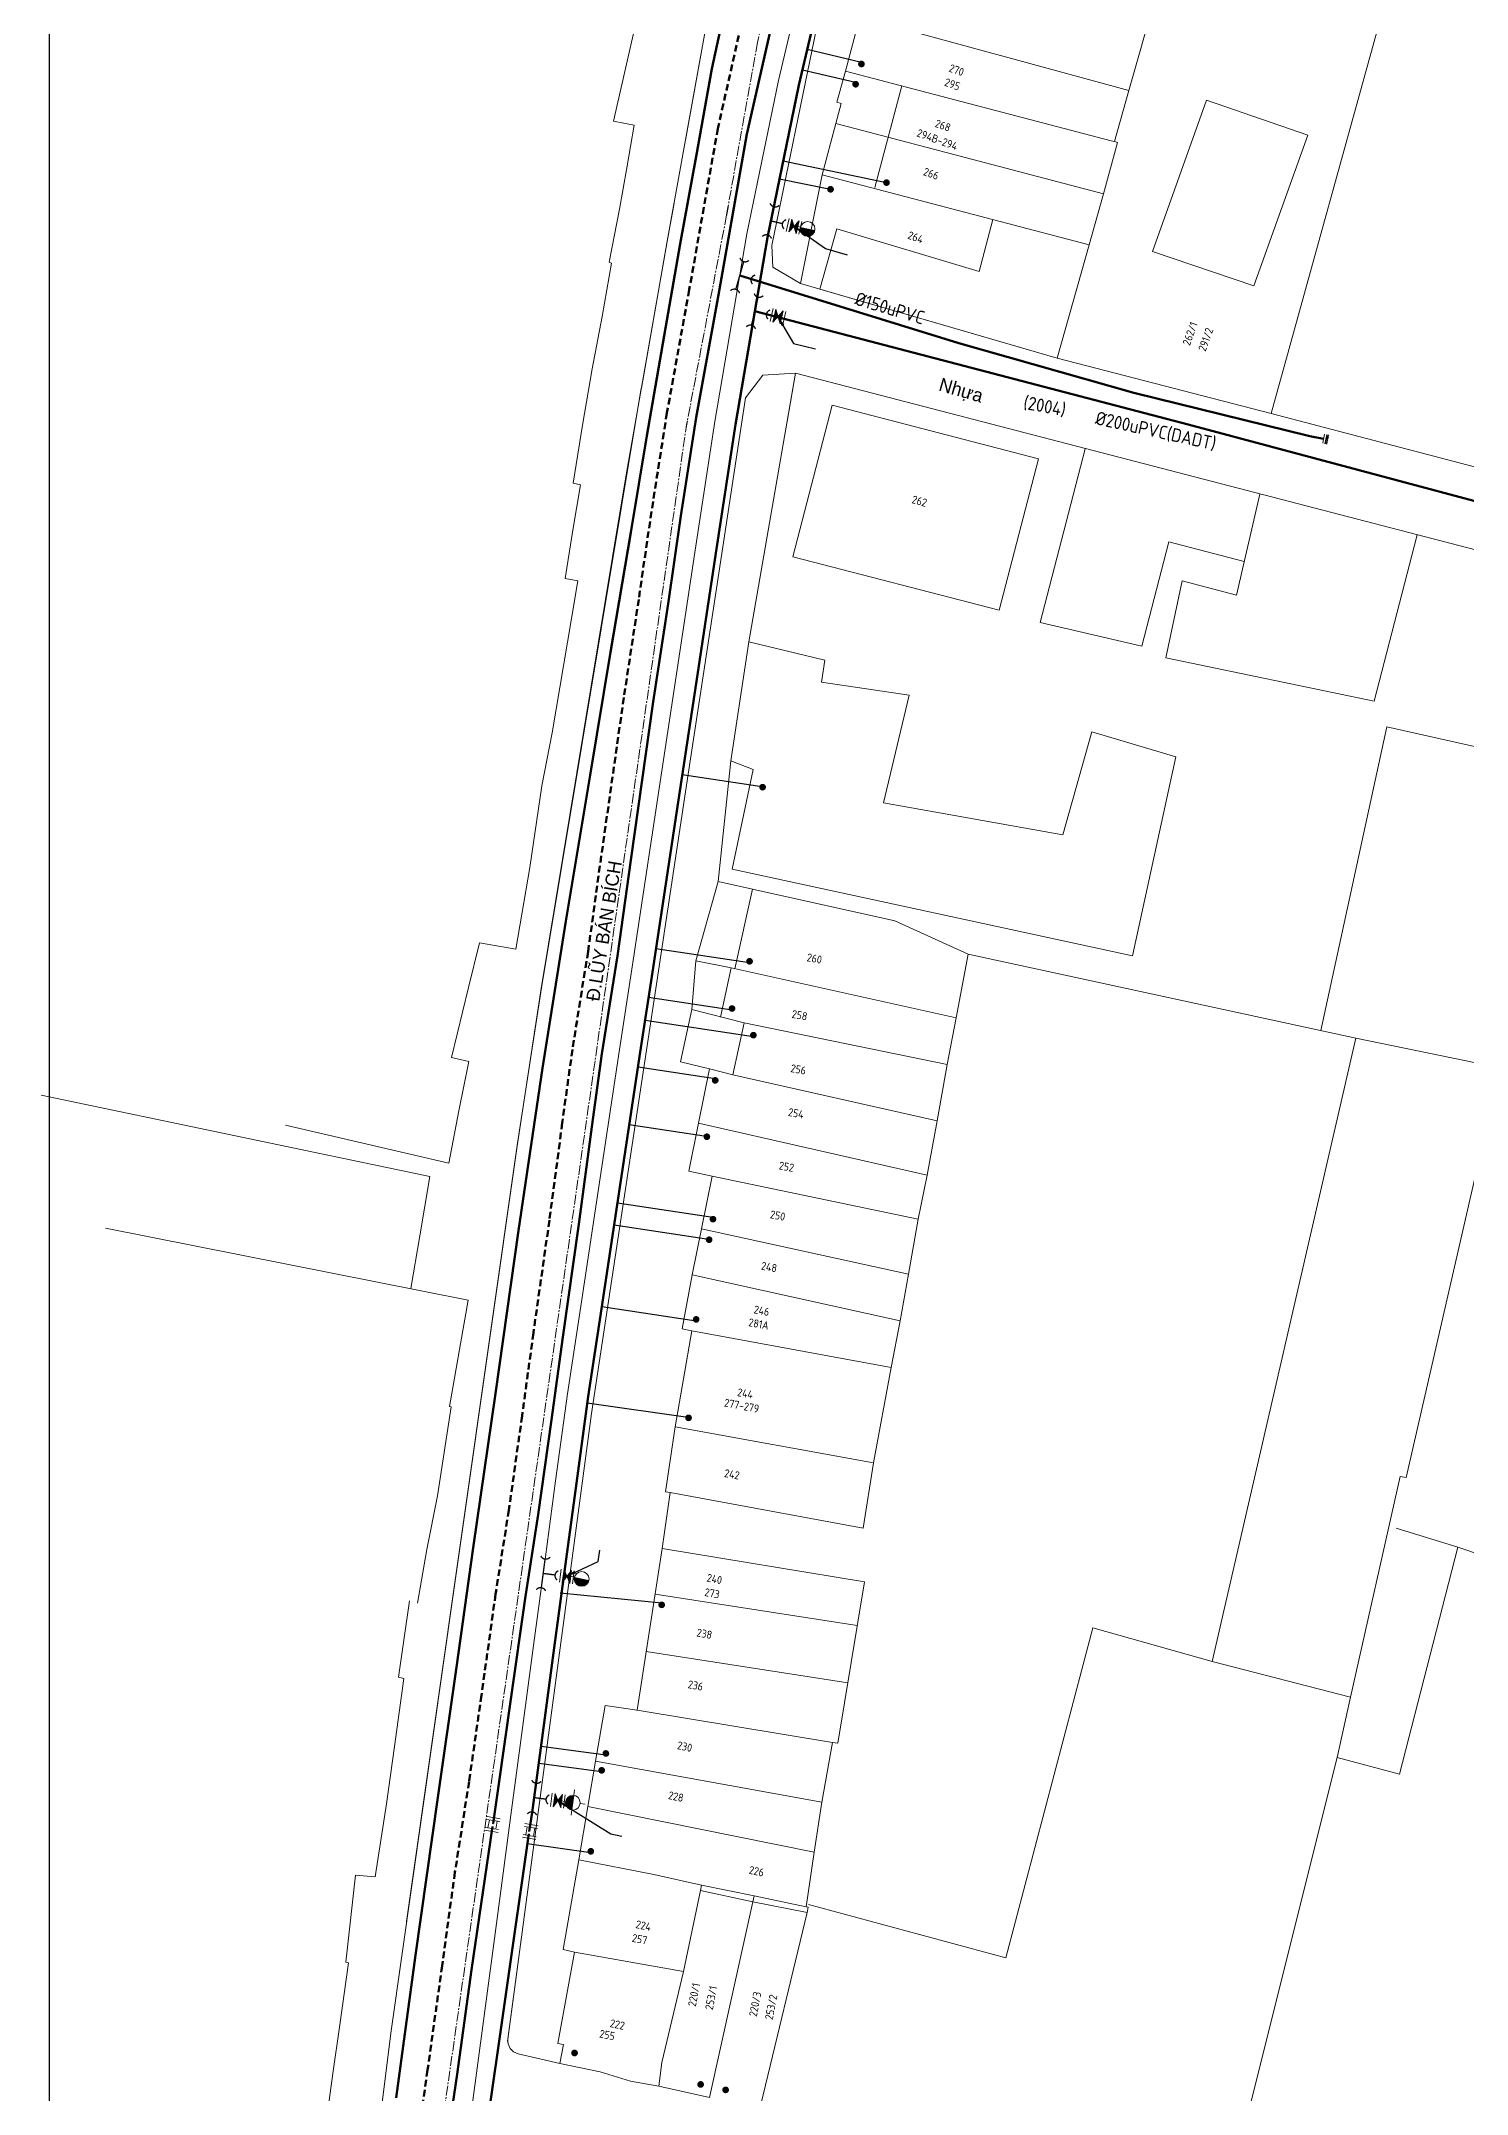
# Model space of a CAD drawing. Header units: inches. Extents: x 595615 to 1194060, y 1190840 to 2385448.
# Drawn here: x 596228.2 to 596335.1, y 1191314.1 to 1191468 of the extents above; entities that cross this region are included whole.
import ezdxf
from ezdxf.enums import TextEntityAlignment as Align

# ---------------------------------------------------------------- set-up
doc = ezdxf.new("R2010")
doc.units = ezdxf.units.IN
doc.header["$MEASUREMENT"] = 0
doc.linetypes.add('CENTER2', pattern=[1.125, 0.75, -0.125, 0.125, -0.125])
doc.linetypes.add('DASHED', pattern=[0.75, 0.5, -0.25])
doc.layers.get('Defpoints').update_dxf_attribs({"color": 1})
for name, color, linetype, lineweight in [('Chitiet', 4, 'Continuous', 9), ('DN 150 uPVC', 4, 'Continuous', 50), ('DN 25 PE', 40, 'Continuous', 30), ('NAM-CDAI', 220, 'Continuous', 25), ('Nen tim duong', 9, 'CENTER2', 0), ('Nen_HIEP TAN_TP', 9, 'Continuous', 0), ('Nen_HTHANH-TP', 9, 'Continuous', 0), ('Nen_SN-HTHANH-TP_new', 7, 'Continuous', 0), ('Nen_SN_HTHANH_old', 9, 'Continuous', 0), ('ONG BTCT', 61, 'DASHED', 100), ('ONG CAP 2 (DADT)', 140, 'Continuous', 70), ('ONG CAP 3 (DADT)', 221, 'Continuous', 50), ('ONGCAP2', 5, 'Continuous', 20), ('Te', 4, 'Continuous', 15), ('TEXT PIPE', 3, 'Continuous', 25), ('Text_GiaoThong', 142, 'Continuous', 0), ('TLK 15', 220, 'Continuous', 20), ('Trucuuhoa', 1, 'Continuous', 15), ('VAN', 7, 'Continuous', 20)]:
    doc.layers.add(name, color=color, linetype=linetype, lineweight=lineweight)
doc.layers.add('ki hieu van', color=170, linetype='Continuous')
doc.styles.add('Giao Thong', font='VAPTIMN_0.TTF', dxfattribs={"height": 1})
doc.styles.add('Sonha_QTB', font='isocp.shx', dxfattribs={"height": 0.6, "bigfont": 'bigfont.shx'})
doc.styles.add('text', font='isocp2.shx')
doc.styles.add('VNI-HC', font='VHELVCN_0.TTF')
doc.dimstyles.new('DUONG KICH THUOC', dxfattribs={"dimtxt": 1, "dimasz": 0.7, "dimexe": 0.5, "dimexo": 0.3, "dimgap": 0.2, "dimtad": 1, "dimzin": 0, "dimdsep": 46, "dimtxsty": 'VNI-HC', "dimblk": 'ARCHTICK', "dimcen": 0.09, "dimdle": 0.5, "dimclrd": 256, "dimclre": 256, "dimclrt": 256, "dimadec": 0, "dimazin": 0, "dimtfac": 1, "dimtofl": 0, "dimtmove": 0, "dimatfit": 3, "dimfxl": 1, "dimtolj": 1, "dimtzin": 0, "dimlwd": -1, "dimlwe": -1, "dimarcsym": 0})

# ---------------------------------------------------------------- blocks, each defined once
blk = doc.blocks.new('VAN')
at = {"layer": 'VAN'}
h = blk.add_hatch(color=256, dxfattribs=at)
h.paths.add_polyline_path([(0.21, -0.5), (0.49, 0), (0.21, 0.5)])
h.paths.add_polyline_path([(0.77, 0.5), (0.49, 0), (0.77, -0.5)])
at = {"layer": 'VAN', "ltscale": 100}
for p, q in [((0, 0.5), (0, -0.5)), ((0.77, -0.5), (0.21, 0.5)), ((0.21, -0.5), (0.77, 0.5)), ((0.21, 0.5), (0.21, -0.5)), ((0.77, 0.5), (0.77, -0.5)), ((0.98, 0.5), (0.98, -0.5))]:
    blk.add_line(p, q, dxfattribs=at)
blk = doc.blocks.new('TE+VAN')
at = {"layer": 'Chitiet', "ltscale": 100, "const_width": 0.1}
for points in [[(-0.35, 1.28, 0.571257), (0.35, 1.28)], [(1.1, 0.35, 0.571257), (1.1, -0.35)], [(0.35, -1.28, 0.571257), (-0.35, -1.28)]]:
    blk.add_lwpolyline(points, format="xyb", dxfattribs=at)
for points in [[(0, -1.08), (0, 1.08)], [(0.9, 0), (0, 0)]]:
    blk.add_lwpolyline(points, dxfattribs=at)
at = {"layer": 'VAN'}
blk.add_blockref('VAN', (1.3, 0), dxfattribs=at)
blk = doc.blocks.new('BIT')
at = {"layer": 'Chitiet', "ltscale": 100}
for p, q in [((0.35, 0), (-0.35, 0)), ((-0.3, -0.16), (-0.35, -0.21)), ((0.35, -0.16), (-0.35, -0.16)), ((-0.18, -0.16), (-0.34, -0.33)), ((-0.06, -0.16), (-0.22, -0.33)), ((0.07, -0.16), (-0.09, -0.33)), ((0.19, -0.16), (0.03, -0.33)), ((0.32, -0.16), (0.15, -0.33)), ((0.35, -0.25), (0.28, -0.33))]:
    blk.add_line(p, q, dxfattribs=at)
blk = doc.blocks.new('TE1')
at = {"layer": 'Chitiet', "ltscale": 100, "const_width": 0.1}
for points in [[(-0.35, 1.28, 0.571257), (0.35, 1.28)], [(1.1, 0.35, 0.571257), (1.1, -0.35)], [(0.35, -1.28, 0.571257), (-0.35, -1.28)]]:
    blk.add_lwpolyline(points, format="xyb", dxfattribs=at)
for points in [[(0, -1.08), (0, 1.08)], [(0.9, 0), (0, 0)]]:
    blk.add_lwpolyline(points, dxfattribs=at)
blk = doc.blocks.new('TLK 15')
at = {"layer": 'TLK 15', "linetype": 'Continuous', "const_width": 0.25}
blk.add_lwpolyline([(-0.125, 0, 1), (0.125, 0, 1)], format="xyb", close=True, dxfattribs=at)
blk = doc.blocks.new('MANCHON')
at = {"layer": 'Chitiet', "ltscale": 100}
for p, q in [((0, 0.5), (0, -0.5)), ((0.21, 0.5), (0.21, -0.5)), ((0.21, 0.3), (0.82, 0.3)), ((0.82, 0.5), (0.82, -0.5)), ((1.03, 0.5), (1.03, -0.5)), ((0.21, -0.3), (0.82, -0.3))]:
    blk.add_line(p, q, dxfattribs=at)
blk = doc.blocks.new('Trucuuhoa150')
at = {"layer": 'Trucuuhoa', "linetype": 'Continuous'}
blk.add_hatch(color=256, dxfattribs=at).paths.add_polyline_path([(0, -0.55, 0.414373), (0.55, 0, 0.414055), (0, 0.55)])
for p, q in [((0, 0.55), (0, -0.55)), ((-0.55, -0.01), (-0.94, -0.01))]:
    blk.add_line(p, q, dxfattribs=at)
at = {"layer": 'Trucuuhoa', "linetype": 'Continuous', "flags": 128}
for points in [[(0, 0.55), (0, 0.94)], [(0, -0.58), (0, -0.97)], [(0.55, -0.02), (0.94, -0.02)]]:
    blk.add_lwpolyline(points, dxfattribs=at)
at = {"layer": 'Trucuuhoa', "linetype": 'Continuous'}
blk.add_circle((0, 0), 0.551, dxfattribs=at)
blk = doc.blocks.new('Trucuuhoa100')
at = {"layer": 'Trucuuhoa', "linetype": 'Continuous'}
blk.add_hatch(color=256, dxfattribs=at).paths.add_polyline_path([(0.55, 0, 0.414373), (0, 0.55, 0.414055), (-0.55, 0)])
blk.add_line((-0.55, 0), (0.55, 0), dxfattribs=at)
at = {"layer": 'Trucuuhoa', "linetype": 'Continuous', "flags": 128}
blk.add_lwpolyline([(0.55, -0.02), (0.89, -0.02)], dxfattribs=at)
at = {"layer": 'Trucuuhoa', "linetype": 'Continuous'}
blk.add_circle((0, 0), 0.551, dxfattribs=at)
blk = doc.blocks.new('_ArchTick')
at = {"color": 0, "linetype": 'ByBlock', "const_width": 0.15}
blk.add_lwpolyline([(-0.5, -0.5), (0.5, 0.5)], dxfattribs=at)

msp = doc.modelspace()

# ---------------------------------------------------------------- linework, layer by layer
at = {"layer": 'Defpoints'}
msp.add_lwpolyline([(597361.233, 1190839.699), (597361.233, 1191640.651), (596228.852, 1191640.651), (596228.852, 1190839.699)], close=True, dxfattribs=at)
at = {"layer": 'DN 150 uPVC'}
msp.add_lwpolyline([(596280.601, 1191450.437), (596297.022, 1191445.359), (596310.132, 1191441.651), (596323.333, 1191438.387), (596324.363, 1191438.198)], dxfattribs=at)
at = {"layer": 'DN 25 PE'}
for p, q in [((596289.719, 1191466.42), (596285.652, 1191467.371)), ((596289.285, 1191464.904), (596285.293, 1191465.837)), ((596287.281, 1191456.899), (596283.573, 1191457.666)), ((596291.473, 1191457.405), (596283.85, 1191459.001)), ((596282.437, 1191412.071), (596276.293, 1191413.003)), ((596281.336, 1191398.891), (596274.315, 1191399.955)), ((596280.021, 1191395.35), (596273.762, 1191396.296)), ((596281.622, 1191393.351), (596273.502, 1191394.578)), ((596278.763, 1191390.211), (596272.974, 1191391.086)), ((596278.259, 1191385.86), (596272.32, 1191386.757)), ((596278.592, 1191379.804), (596271.433, 1191380.885)), ((596278.431, 1191378.136), (596271.184, 1191379.231)), ((596277.332, 1191372.038), (596270.259, 1191373.107)), ((596276.885, 1191364.783), (596269.174, 1191365.881)), ((596274.751, 1191350.886), (596267.147, 1191351.648)), ((596270.567, 1191339.493), (596265.714, 1191340.142)), ((596270.25, 1191338.228), (596265.542, 1191338.857)), ((596269.437, 1191332.155), (596264.672, 1191332.832))]:
    msp.add_line(p, q, dxfattribs=at)
at = {"layer": 'Nen tim duong'}
for p, q in [((596283.087, 1191472.732), (596281.931, 1191467.911)), ((596281.931, 1191467.911), (596279.611, 1191454.969)), ((596279.611, 1191454.969), (596276.674, 1191439.547)), ((596276.638, 1191439.423), (596257.113, 1191303.591))]:
    msp.add_line(p, q, dxfattribs=at)
msp.add_solid([(596279.781, 1191455.609), (596279.661, 1191454.959), (596279.681, 1191455.629), (596279.571, 1191454.979)], dxfattribs=at)
at = {"layer": 'Nen_HIEP TAN_TP'}
for p, q in [((596272.895, 1191469.69), (596271.145, 1191462.02)), ((596275.16, 1191453.017), (596278.139, 1191469.458)), ((596271.145, 1191462.02), (596272.695, 1191461.7)), ((596271.145, 1191462.02), (596272.695, 1191461.7)), ((596272.695, 1191461.7), (596272.125, 1191458.52)), ((596272.695, 1191461.7), (596272.125, 1191458.52)), ((596272.125, 1191458.52), (596271.595, 1191455.42)), ((596272.125, 1191458.52), (596271.595, 1191455.42)), ((596271.595, 1191455.42), (596270.825, 1191451.43)), ((596271.595, 1191455.42), (596270.825, 1191451.43)), ((596273.229, 1191441.998), (596275.16, 1191453.017)), ((596273.229, 1191441.998), (596275.16, 1191453.017)), ((596270.985, 1191451.35), (596270.285, 1191447.37)), ((596270.985, 1191451.35), (596270.285, 1191447.37)), ((596270.825, 1191451.43), (596270.985, 1191451.35)), ((596270.825, 1191451.43), (596270.985, 1191451.35)), ((596269.535, 1191443.43), (596270.285, 1191447.37)), ((596270.285, 1191447.37), (596269.535, 1191443.43)), ((596269.535, 1191443.43), (596270.285, 1191447.37)), ((596270.285, 1191447.37), (596269.535, 1191443.43)), ((596269.535, 1191443.43), (596270.285, 1191447.37)), ((596270.285, 1191447.37), (596269.535, 1191443.43)), ((596270.285, 1191447.37), (596269.535, 1191443.43)), ((596269.535, 1191443.43), (596270.285, 1191447.37)), ((596270.285, 1191447.37), (596269.535, 1191443.43)), ((596269.535, 1191443.43), (596270.285, 1191447.37)), ((596268.805, 1191439.22), (596269.535, 1191443.43)), ((596268.805, 1191439.22), (596269.535, 1191443.43)), ((596273.213, 1191442), (596265.736, 1191397.014)), ((596268.805, 1191439.22), (596268.115, 1191434.87)), ((596268.655, 1191434.75), (596268.075, 1191431.18)), ((596268.655, 1191434.75), (596268.075, 1191431.18)), ((596268.115, 1191434.87), (596268.655, 1191434.75)), ((596268.075, 1191431.18), (596267.505, 1191427.71)), ((596268.075, 1191431.18), (596267.505, 1191427.71)), ((596267.505, 1191427.71), (596268.455, 1191427.55)), ((596267.505, 1191427.71), (596268.455, 1191427.55)), ((596268.455, 1191427.55), (596267.985, 1191424.73)), ((596268.455, 1191427.55), (596267.985, 1191424.73)), ((596267.985, 1191424.73), (596266.545, 1191416.15)), ((596267.985, 1191424.73), (596266.545, 1191416.15)), ((596266.545, 1191416.15), (596265.765, 1191412.18)), ((596266.545, 1191416.15), (596265.765, 1191412.18)), ((596265.765, 1191412.18), (596264.865, 1191406.06)), ((596265.765, 1191412.18), (596264.865, 1191406.06)), ((596264.865, 1191406.06), (596263.815, 1191399.92)), ((596264.865, 1191406.06), (596263.815, 1191399.92)), ((596261.085, 1191400.4), (596260.275, 1191397.06)), ((596263.815, 1191399.92), (596261.085, 1191400.4)), ((596260.275, 1191397.06), (596259.005, 1191391.8)), ((596265.736, 1191397.014), (596263.945, 1191385.389)), ((596265.736, 1191397.014), (596263.945, 1191385.389)), ((596259.005, 1191391.8), (596260.305, 1191391.51)), ((596260.305, 1191391.51), (596259.555, 1191387.8)), ((596260.305, 1191391.51), (596259.555, 1191387.8)), ((596228.235, 1191388.97), (596257.375, 1191382.88)), ((596259.555, 1191387.8), (596258.795, 1191383.89)), ((596259.555, 1191387.8), (596258.795, 1191383.89)), ((596246.545, 1191386.72), (596258.795, 1191383.89)), ((596246.545, 1191386.72), (596258.795, 1191383.89)), ((596263.945, 1191385.389), (596255.635, 1191327.012)), ((596257.375, 1191382.88), (596256.625, 1191378.43)), ((596257.375, 1191382.88), (596256.625, 1191378.43)), ((596233.075, 1191379), (596260.255, 1191373.61)), ((596256.625, 1191378.43), (596255.945, 1191374.47)), ((596256.625, 1191378.43), (596255.945, 1191374.47)), ((596260.255, 1191373.61), (596258.835, 1191365.64)), ((596260.255, 1191373.61), (596258.835, 1191365.64)), ((596257.955, 1191358.94), (596258.965, 1191365.61)), ((596258.835, 1191365.64), (596258.965, 1191365.61)), ((596257.955, 1191358.94), (596257.135, 1191354.9)), ((596257.135, 1191354.9), (596256.455, 1191350.89)), ((596255.845, 1191351.05), (596255.015, 1191345.35)), ((596255.845, 1191351.05), (596255.015, 1191345.35)), ((596255.845, 1191351.05), (596255.015, 1191345.35)), ((596255.845, 1191351.05), (596255.015, 1191345.35)), ((596255.015, 1191345.35), (596255.425, 1191345.24)), ((596255.425, 1191345.24), (596255.015, 1191345.35)), ((596255.015, 1191345.35), (596255.425, 1191345.24)), ((596255.425, 1191345.24), (596255.015, 1191345.35)), ((596255.015, 1191345.35), (596255.425, 1191345.24)), ((596255.425, 1191345.24), (596254.715, 1191340.13)), ((596254.715, 1191340.13), (596255.425, 1191345.24)), ((596255.425, 1191345.24), (596254.715, 1191340.13)), ((596254.715, 1191340.13), (596255.425, 1191345.24)), ((596255.425, 1191345.24), (596254.715, 1191340.13)), ((596254.715, 1191340.13), (596255.425, 1191345.24)), ((596254.715, 1191340.13), (596254.115, 1191335.84)), ((596254.715, 1191340.13), (596254.115, 1191335.84)), ((596254.715, 1191340.13), (596254.115, 1191335.84)), ((596254.715, 1191340.13), (596254.115, 1191335.84)), ((596254.715, 1191340.13), (596254.115, 1191335.84)), ((596254.715, 1191340.13), (596254.115, 1191335.84)), ((596254.115, 1191335.84), (596253.275, 1191330.37)), ((596254.115, 1191335.84), (596253.275, 1191330.37)), ((596251.065, 1191323.96), (596251.795, 1191330.48)), ((596253.275, 1191330.37), (596251.795, 1191330.48)), ((596253.275, 1191330.37), (596251.795, 1191330.48)), ((596250.625, 1191319.28), (596251.265, 1191323.91)), ((596251.065, 1191323.96), (596251.265, 1191323.91)), ((596251.265, 1191323.91), (596251.065, 1191323.96)), ((596250.625, 1191319.28), (596250.095, 1191315.62)), ((596250.625, 1191319.28), (596250.095, 1191315.62)), ((596250.095, 1191315.62), (596249.515, 1191311.4)), ((596250.095, 1191315.62), (596249.515, 1191311.4))]:
    msp.add_line(p, q, dxfattribs=at)
at = {"layer": 'Nen_HTHANH-TP', "linetype": 'Continuous'}
for p, q in [((596320.423, 1191440.082), (596331.92, 1191481.601)), ((596313.194, 1191476.296), (596309.754, 1191464.313)), ((596276.537, 1191460.596), (596278.139, 1191469.458)), ((596286.38, 1191469.074), (596282.993, 1191452.692)), ((596288.532, 1191465.766), (596289.609, 1191469.817)), ((596309.754, 1191464.313), (596289.609, 1191469.817)), ((596287.864, 1191463.436), (596288.532, 1191465.766)), ((596308.447, 1191460.532), (596288.532, 1191465.766)), ((596290.73, 1191457.028), (596292.743, 1191464.66)), ((596309.754, 1191464.313), (596308.687, 1191460.472)), ((596287.796, 1191461.846), (596288.194, 1191463.326)), ((596288.194, 1191463.326), (596287.864, 1191463.436)), ((596315.574, 1191463.588), (596311.533, 1191452.225)), ((596323.166, 1191460.954), (596315.574, 1191463.588)), ((596286.779, 1191457.975), (596287.796, 1191461.846)), ((596287.796, 1191461.846), (596307.85, 1191456.572)), ((596323.166, 1191460.954), (596319.125, 1191449.671)), ((596307.85, 1191456.572), (596308.907, 1191460.413)), ((596308.447, 1191460.532), (596308.687, 1191460.472)), ((596308.687, 1191460.472), (596308.907, 1191460.413)), ((596285.145, 1191449.843), (596286.779, 1191457.975)), ((596306.783, 1191452.731), (596286.779, 1191457.975)), ((596307.85, 1191456.572), (596306.783, 1191452.731)), ((596275.153, 1191452.975), (596275.68, 1191455.866)), ((596298.555, 1191450.744), (596299.571, 1191454.625)), ((596286.606, 1191449.415), (596287.882, 1191453.936)), ((596287.882, 1191453.936), (596298.555, 1191450.744)), ((596272.117, 1191435.653), (596275.153, 1191452.975)), ((596272.117, 1191435.653), (596275.153, 1191452.975)), ((596282.993, 1191452.692), (596283.074, 1191451.072)), ((596282.993, 1191452.692), (596283.074, 1191451.072)), ((596304.39, 1191444.249), (596306.783, 1191452.731)), ((596319.125, 1191449.671), (596311.533, 1191452.225)), ((596283.074, 1191451.072), (596285.145, 1191449.843)), ((596283.074, 1191451.072), (596285.145, 1191449.843)), ((596285.145, 1191449.843), (596304.39, 1191444.249)), ((596286.606, 1191449.415), (596304.39, 1191444.249)), ((596304.39, 1191444.249), (596320.423, 1191440.082)), ((596304.39, 1191444.249), (596320.423, 1191440.082)), ((596282.331, 1191442.971), (596281.032, 1191441.26)), ((596284.771, 1191443.103), (596281.277, 1191422.97)), ((596284.771, 1191443.103), (596282.331, 1191442.971)), ((596284.771, 1191443.103), (596284.144, 1191439.483)), ((596345.914, 1191427.212), (596284.771, 1191443.103)), ((596284.771, 1191443.103), (596284.771, 1191443.103)), ((596345.914, 1191427.212), (596284.771, 1191443.103)), ((596281.032, 1191441.26), (596279.033, 1191428.118)), ((596276.674, 1191439.547), (596276.554, 1191438.886)), ((596284.582, 1191429.343), (596287.523, 1191440.705)), ((596287.523, 1191440.705), (596302.986, 1191436.688)), ((596320.423, 1191440.082), (596336.137, 1191435.975)), ((596320.423, 1191440.082), (596336.137, 1191435.975)), ((596300.035, 1191425.355), (596302.986, 1191436.688)), ((596303.106, 1191424.428), (596306.495, 1191437.451)), ((596271.072, 1191429.322), (596272.117, 1191435.653)), ((596271.072, 1191429.322), (596272.117, 1191435.653)), ((596317.834, 1191426.48), (596319.578, 1191434.051)), ((596310.737, 1191422.634), (596312.771, 1191430.476)), ((596312.771, 1191430.476), (596318.412, 1191428.99)), ((596328.141, 1191418.518), (596331.381, 1191430.991)), ((596271.072, 1191429.322), (596265.728, 1191396.968)), ((596271.072, 1191429.322), (596265.728, 1191396.968)), ((596284.582, 1191429.343), (596300.035, 1191425.355)), ((596276.745, 1191413.057), (596279.033, 1191428.118)), ((596312.528, 1191421.765), (596313.763, 1191427.536)), ((596313.763, 1191427.536), (596317.834, 1191426.48)), ((596303.106, 1191424.428), (596310.737, 1191422.634)), ((596279.934, 1191414.039), (596281.277, 1191422.97)), ((596281.277, 1191422.97), (596286.978, 1191421.605)), ((596286.978, 1191421.605), (596286.719, 1191419.945)), ((596312.528, 1191421.765), (596328.141, 1191418.518)), ((596293.3, 1191418.96), (596286.719, 1191419.945)), ((596291.367, 1191410.888), (596293.3, 1191418.96)), ((596306.982, 1191416.211), (596304.809, 1191408.499)), ((596313.274, 1191414.336), (596306.982, 1191416.211)), ((596329.092, 1191416.589), (596324.161, 1191393.825)), ((596329.092, 1191416.589), (596342.445, 1191413.6)), ((596274.308, 1191396.975), (596276.745, 1191413.057)), ((596278.991, 1191404.988), (596279.934, 1191414.039)), ((596281.595, 1191413.401), (596279.934, 1191414.039)), ((596280.041, 1191405.919), (596281.595, 1191413.401)), ((596313.274, 1191414.336), (596310.046, 1191399.413)), ((596304.809, 1191408.499), (596291.367, 1191410.888)), ((596280.041, 1191405.919), (596310.046, 1191399.413)), ((596278.991, 1191404.988), (596277.316, 1191399.047)), ((596281.562, 1191404.411), (596278.991, 1191404.988)), ((596281.562, 1191404.411), (596280.237, 1191398.449)), ((596292.214, 1191402.049), (596281.562, 1191404.411)), ((596297.726, 1191399.554), (596292.214, 1191402.049)), ((596297.726, 1191399.554), (596296.82, 1191394.773)), ((596297.726, 1191399.554), (596326.781, 1191393.257)), ((596277.316, 1191399.047), (596277.019, 1191395.397)), ((596277.316, 1191399.047), (596279.947, 1191398.519)), ((596279.947, 1191398.519), (596279.15, 1191394.829)), ((596279.947, 1191398.519), (596296.82, 1191394.773)), ((596265.728, 1191396.968), (596263.937, 1191385.336)), ((596265.728, 1191396.968), (596263.937, 1191385.336)), ((596269.494, 1191365.101), (596274.308, 1191396.975)), ((596277.019, 1191395.397), (596276.162, 1191391.466)), ((596280.92, 1191394.4), (596277.019, 1191395.397)), ((596296.82, 1191394.773), (596296.153, 1191391.272)), ((596280.92, 1191394.4), (596280.093, 1191390.499)), ((596296.153, 1191391.272), (596280.92, 1191394.4)), ((596315.999, 1191346.518), (596326.781, 1191393.257)), ((596326.781, 1191393.257), (596336.733, 1191391.195)), ((596276.162, 1191391.466), (596278.343, 1191390.958)), ((596277.496, 1191386.877), (596278.343, 1191390.958)), ((596278.343, 1191390.958), (596280.093, 1191390.499)), ((596280.093, 1191390.499), (596295.406, 1191387.042)), ((596295.406, 1191387.042), (596296.153, 1191391.272)), ((596277.496, 1191386.877), (596276.779, 1191383.287)), ((596294.639, 1191382.991), (596277.496, 1191386.877)), ((596295.406, 1191387.042), (596294.639, 1191382.991)), ((596263.937, 1191385.336), (596255.624, 1191326.96)), ((596263.937, 1191385.336), (596255.624, 1191326.96)), ((596263.937, 1191385.336), (596263.937, 1191385.336)), ((596276.779, 1191383.287), (596278.539, 1191382.908)), ((596277.743, 1191378.947), (596278.539, 1191382.908)), ((596278.539, 1191382.908), (596293.972, 1191379.691)), ((596293.972, 1191379.691), (596294.639, 1191382.991)), ((596330.548, 1191360.3), (596335.779, 1191383.084)), ((596293.972, 1191379.691), (596293.235, 1191375.55)), ((596277.743, 1191378.947), (596277.045, 1191375.497)), ((596293.235, 1191375.55), (596277.743, 1191378.947)), ((596276.279, 1191371.456), (596277.045, 1191375.497)), ((596277.045, 1191375.497), (596292.628, 1191372.059)), ((596292.628, 1191372.059), (596293.235, 1191375.55)), ((596277.019, 1191371.317), (596276.279, 1191371.456)), ((596292.628, 1191372.059), (596291.941, 1191368.559)), ((596277.019, 1191371.317), (596275.764, 1191364.096)), ((596291.941, 1191368.559), (596277.019, 1191371.317)), ((596290.617, 1191361.418), (596291.941, 1191368.559)), ((596264.394, 1191326.967), (596269.494, 1191365.101)), ((596275.028, 1191359.245), (596275.764, 1191364.096)), ((596275.764, 1191364.096), (596290.617, 1191361.418)), ((596290.617, 1191361.418), (596289.861, 1191356.517)), ((596274.782, 1191354.985), (596275.378, 1191359.195)), ((596275.378, 1191359.195), (596275.028, 1191359.245)), ((596289.861, 1191356.517), (596275.378, 1191359.195)), ((596326.371, 1191343.837), (596330.097, 1191360.38)), ((596330.097, 1191360.38), (596330.548, 1191360.3)), ((596334.422, 1191355.073), (596329.801, 1191356.499)), ((596272.902, 1191342.873), (596274.782, 1191354.985)), ((596274.782, 1191354.985), (596289.944, 1191352.477)), ((596330.056, 1191338.06), (596334.422, 1191355.073)), ((596334.422, 1191355.073), (596366.65, 1191344.349)), ((596289.944, 1191352.477), (596287.944, 1191340.386)), ((596300.547, 1191324.286), (596307.067, 1191349.041)), ((596307.067, 1191349.041), (596315.999, 1191346.518)), ((596254.471, 1191318.829), (596258.369, 1191346.232)), ((596254.471, 1191318.829), (596258.369, 1191346.232)), ((596315.999, 1191346.518), (596326.371, 1191343.837)), ((596325.365, 1191339.306), (596326.371, 1191343.837)), ((596269.795, 1191339.041), (596270.501, 1191343.222)), ((596272.902, 1191342.873), (596270.501, 1191343.222)), ((596287.554, 1191340.445), (596272.902, 1191342.873)), ((596286.747, 1191335.965), (596287.554, 1191340.445)), ((596287.554, 1191340.445), (596287.944, 1191340.386)), ((596316.673, 1191304.499), (596325.365, 1191339.306)), ((596325.365, 1191339.306), (596330.056, 1191338.06)), ((596269.795, 1191339.041), (596269.217, 1191335.631)), ((596269.795, 1191339.041), (596286.747, 1191335.965)), ((596268.531, 1191331.63), (596269.217, 1191335.631)), ((596269.217, 1191335.631), (596286.18, 1191332.224)), ((596286.747, 1191335.965), (596286.18, 1191332.224)), ((596267.376, 1191324.919), (596268.531, 1191331.63)), ((596268.531, 1191331.63), (596274.152, 1191330.535)), ((596285.574, 1191328.124), (596286.18, 1191332.224)), ((596274.152, 1191330.535), (596277.742, 1191329.747)), ((596277.653, 1191329.337), (596276.387, 1191323.256)), ((596277.742, 1191329.747), (596277.653, 1191329.337)), ((596277.653, 1191329.337), (596281.583, 1191328.5)), ((596277.742, 1191329.747), (596281.683, 1191328.931)), ((596281.683, 1191328.931), (596278.345, 1191313.818)), ((596281.583, 1191328.5), (596285.664, 1191327.684)), ((596281.683, 1191328.931), (596285.574, 1191328.124)), ((596263.203, 1191318.03), (596264.394, 1191326.967)), ((596264.394, 1191326.967), (596264.394, 1191326.967)), ((596282.185, 1191313.301), (596285.664, 1191327.684)), ((596285.574, 1191328.124), (596285.734, 1191328.094)), ((596285.734, 1191328.094), (596285.664, 1191327.684)), ((596285.753, 1191328.294), (596300.547, 1191324.286)), ((596266.972, 1191317.879), (596268.206, 1191324.73)), ((596268.206, 1191324.73), (596267.376, 1191324.919)), ((596276.387, 1191323.256), (596268.206, 1191324.73)), ((596276.387, 1191323.256), (596274.763, 1191316.445)), ((596250.079, 1191283.945), (596254.471, 1191318.829)), ((596250.079, 1191283.945), (596254.471, 1191318.829)), ((596267.392, 1191317.789), (596266.972, 1191317.879)), ((596267.123, 1191316.369), (596267.392, 1191317.789)), ((596267.123, 1191316.369), (596270.133, 1191315.741)), ((596274.763, 1191316.445), (596274.524, 1191314.675)), ((596270.133, 1191315.741), (596272.414, 1191315.053)), ((596272.414, 1191315.053), (596274.524, 1191314.675)), ((596274.524, 1191314.675), (596278.345, 1191313.818))]:
    msp.add_line(p, q, dxfattribs=at)
for points in [[(596289.402, 1191349.2), (596274.249, 1191351.552)], [(596288.692, 1191344.909), (596273.582, 1191347.255)]]:
    msp.add_lwpolyline(points, dxfattribs=at)
at = {"layer": 'Nen_HTHANH-TP'}
msp.add_lwpolyline([(596267.123, 1191316.369), (596263.99, 1191317.101, -0.3860416), (596263.227, 1191318.207), (596264.394, 1191326.967)], format="xyb", dxfattribs=at)
at = {"layer": 'Nen_HTHANH-TP', "linetype": 'Continuous'}
msp.add_point((596272.902, 1191342.873), dxfattribs=at)
at = {"layer": 'ONG BTCT'}
msp.add_lwpolyline([(596281.682, 1191473.565), (596278.957, 1191461.466), (596276.819, 1191449.377), (596275.146, 1191440.149), (596273.985, 1191432.738), (596273.027, 1191426.154), (596271.911, 1191418.796), (596270.222, 1191406.909), (596269.231, 1191399.755), (596268.056, 1191392.405), (596267.299, 1191386.913), (596266.335, 1191379.599), (596265.132, 1191371.144), (596264.287, 1191364.927), (596263.294, 1191357.868), (596262.301, 1191351.568), (596261.244, 1191343.995), (596260.313, 1191337.505), (596259.257, 1191330.719), (596258.29, 1191323.703), (596257.207, 1191315.883), (596256.212, 1191309.106)], dxfattribs=at)
at = {"layer": 'ONG CAP 2 (DADT)'}
for points in [[(596283.845, 1191473.021), (596281.143, 1191461.027), (596279.013, 1191448.984), (596277.345, 1191439.778), (596276.19, 1191432.405), (596275.232, 1191425.826), (596274.117, 1191418.472), (596272.43, 1191406.599), (596271.436, 1191399.426), (596270.261, 1191392.077), (596269.508, 1191386.615), (596268.544, 1191379.297), (596267.34, 1191370.836), (596266.495, 1191364.621), (596265.499, 1191357.539), (596264.506, 1191351.24), (596263.451, 1191343.683), (596262.518, 1191337.175), (596262.114, 1191334.377), (596262.114, 1191334.377)], [(596262.081, 1191334.141), (596260.498, 1191323.398), (596259.414, 1191315.568), (596258.418, 1191308.785), (596257.304, 1191301.067), (596256.761, 1191293.383), (596255.707, 1191285.01), (596254.833, 1191277.117), (596253.778, 1191269.79), (596252.903, 1191261.841), (596251.938, 1191254.878), (596250.128, 1191236.015), (596247.399, 1191214.166), (596245.37, 1191192.986), (596244.853, 1191186.175)]]:
    msp.add_lwpolyline(points, dxfattribs=at)
at = {"layer": 'ONG CAP 3 (DADT)'}
msp.add_lwpolyline([(596279.998, 1191472.853), (596278.516, 1191465.929), (596277.328, 1191459.372), (596276.137, 1191452.8), (596274.93, 1191445.91), (596273.633, 1191438.423), (596272.425, 1191431.158), (596270.909, 1191422.201), (596269.387, 1191412.982), (596267.577, 1191402.025), (596265.821, 1191391), (596264.02, 1191378.82), (596262.283, 1191366.617), (596260.632, 1191355.023, -0.0000554), (596260.632, 1191355.023), (596259.359, 1191346.091), (596257.968, 1191336.307, -0.0000454), (596257.968, 1191336.307), (596256.286, 1191324.491), (596254.846, 1191313.799)], format="xyb", dxfattribs=at)
for points in [[(596264.808, 1191333.758), (596264.808, 1191333.758), (596265.053, 1191335.2), (596265.851, 1191341.17), (596266.703, 1191347.538), (596267.591, 1191354.181), (596268.352, 1191359.873), (596269.244, 1191366.388), (596270.234, 1191372.946), (596273.143, 1191392.203), (596274.05, 1191398.205), (596275.856, 1191410.122), (596277.458, 1191420.676), (596278.867, 1191429.949), (596280.285, 1191439.27), (596282.668, 1191453.287), (596285.031, 1191464.715), (596286.674, 1191471.743)], [(596281.729, 1191447.761), (596314.214, 1191439.271), (596383.22, 1191420.831), (596383.22, 1191420.831), (596383.22, 1191420.831), (596383.22, 1191420.831), (596453.605, 1191404.743), (596453.605, 1191404.743), (596453.605, 1191404.743), (596490.942, 1191396.519)], [(596261.456, 1191310.192), (596264.781, 1191333.599)], [(596261.456, 1191310.192), (596264.781, 1191333.599)]]:
    msp.add_lwpolyline(points, dxfattribs=at)
at = {"layer": 'ONGCAP2'}
msp.add_lwpolyline([(596259.691, 1191306.877), (596261.39, 1191319.569), (596262.414, 1191327.247, -0.0000943), (596262.414, 1191327.247), (596263.501, 1191335.374), (596264.299, 1191341.344), (596265.151, 1191347.712), (596266.039, 1191354.355), (596266.801, 1191360.051), (596267.695, 1191366.582), (596268.687, 1191373.154), (596271.596, 1191392.41, -0.000023), (596271.596, 1191392.411), (596272.503, 1191398.413, -0.0000982), (596272.503, 1191398.413), (596274.309, 1191410.331, -0.0000626), (596274.309, 1191410.331), (596275.911, 1191420.885, -0.0000364), (596275.911, 1191420.886), (596277.32, 1191430.159, -0.0000487), (596277.32, 1191430.159), (596278.741, 1191439.497), (596281.133, 1191453.566), (596283.508, 1191465.054), (596285.167, 1191472.147)], format="xyb", dxfattribs=at)

# ---------------------------------------------------------------- block references
at = {"layer": 'Chitiet'}
for name, p, rotation in [('TE+VAN', (596282.926, 1191454.531), 346.8111010155189), ('TE+VAN', (596281.729, 1191447.761), 346.8111010155189), ('BIT', (596324.363, 1191438.198), 77.82019782388626), ('TE+VAN', (596265.868, 1191353.118), 352.5182674799521), ('TE+VAN', (596265.195, 1191336.307), 352.5182674799521), ('MANCHON', (596261.99, 1191333.785), 80.33864397404663), ('MANCHON', (596264.82, 1191333.254), 80.33864397404663)]:
    msp.add_blockref(name, p, dxfattribs=dict(at, rotation=rotation))
at = {"layer": 'Te', "rotation": 343.9051690277232}
msp.add_blockref('TE1', (596280.601, 1191450.437), dxfattribs=at)
at = {"layer": 'TLK 15', "rotation": 359.9999999934133}
for p in [(596289.719, 1191466.295), (596289.285, 1191464.779), (596291.598, 1191457.405), (596287.406, 1191456.899), (596282.312, 1191412.071), (596281.336, 1191399.016), (596280.021, 1191395.475), (596281.622, 1191393.476), (596278.763, 1191390.086), (596278.134, 1191385.86), (596278.592, 1191379.679), (596278.306, 1191378.136), (596277.332, 1191372.163), (596276.76, 1191364.783), (596274.751, 1191350.761), (596270.567, 1191339.618), (596270.25, 1191338.353), (596269.437, 1191332.28), (596268.218, 1191317.159), (596277.668, 1191314.799), (596279.541, 1191314.392)]:
    msp.add_blockref('TLK 15', p, dxfattribs=at)
at = {"layer": 'TLK 15'}
for p in [(596289.719, 1191466.295), (596289.285, 1191464.779), (596291.598, 1191457.405), (596287.406, 1191456.899), (596282.312, 1191412.071), (596281.336, 1191399.016), (596280.021, 1191395.475), (596281.622, 1191393.476), (596278.763, 1191390.086), (596278.134, 1191385.86), (596278.592, 1191379.679), (596278.306, 1191378.136), (596277.332, 1191372.163), (596276.76, 1191364.783), (596274.751, 1191350.761), (596270.567, 1191339.618), (596270.25, 1191338.353), (596269.437, 1191332.28), (596268.218, 1191317.159), (596277.668, 1191314.799), (596279.541, 1191314.392)]:
    msp.add_blockref('TLK 15', p, dxfattribs=at)
at = {"layer": 'Trucuuhoa'}
for name, p, rotation in [('Trucuuhoa100', (596285.688, 1191453.927), 167.638877238171), ('Trucuuhoa100', (596268.753, 1191352.704), 167.638877238171), ('Trucuuhoa150', (596268.093, 1191335.924), 172.3836829190047)]:
    msp.add_blockref(name, p, dxfattribs=dict(at, rotation=rotation))

# ---------------------------------------------------------------- texts
at = {"layer": 'NAM-CDAI', "style": 'text'}
msp.add_text('(2004)', height=1, rotation=349.3538, dxfattribs=at).set_placement((596301.8, 1191440.454))
at = {"layer": 'Nen_SN-HTHANH-TP_new', "style": 'Sonha_QTB'}
for s, rotation, p in [('270', 340.26241, (596296.849, 1191465.84)), ('268', 340.26241, (596295.826, 1191461.682)), ('266', 340.26241, (596294.943, 1191458.069)), ('264', 340.26241, (596293.782, 1191453.303)), ('262/1', 70.36859, (596314.352, 1191446.081)), ('262', 344.1198, (596294.07, 1191433.52)), ('260', 349.35891, (596286.195, 1191399.222)), ('258', 349.35891, (596285.086, 1191394.972)), ('256', 349.35891, (596284.993, 1191390.909)), ('254', 349.35891, (596284.819, 1191387.619)), ('252', 349.35891, (596284.105, 1191383.615)), ('250', 349.35891, (596283.445, 1191379.95)), ('248', 349.35891, (596282.799, 1191376.089)), ('246', 349.35891, (596282.241, 1191372.817)), ('244', 349.35891, (596281.012, 1191366.611)), ('242', 349.35891, (596280.019, 1191360.548)), ('240', 349.35891, (596278.702, 1191352.702)), ('238', 349.35891, (596277.951, 1191348.593)), ('236', 349.35891, (596277.287, 1191344.716)), ('230', 347.75394, (596276.477, 1191340.132)), ('228', 347.75394, (596275.821, 1191336.384)), ('226', 347.75394, (596281.858, 1191330.786)), ('224', 347.75394, (596273.381, 1191326.711)), ('220/1', 79.15563, (596277.175, 1191321.53)), ('220/3', 79.15563, (596281.754, 1191320.826)), ('222', 347.75394, (596271.429, 1191319.293))]:
    msp.add_text(s, height=0.6, rotation=rotation, dxfattribs=at).set_placement(p, align=Align.MIDDLE)
at = {"layer": 'Nen_SN_HTHANH_old', "style": 'Sonha_QTB'}
for s, rotation, p in [('295', 340.26241, (596296.536, 1191464.776)), ('294B-294', 340.26241, (596295.406, 1191460.633)), ('291/2', 70.36859, (596315.525, 1191445.642)), ('281A', 349.35891, (596282.02, 1191371.823)), ('277-279', 349.35891, (596280.748, 1191365.691)), ('273', 349.35891, (596278.527, 1191351.627)), ('257', 349.35891, (596273.099, 1191325.693)), ('253/1', 79.15563, (596278.454, 1191321.297)), ('253/2', 79.15563, (596282.95, 1191320.6)), ('255', 349.35891, (596270.666, 1191318.512))]:
    msp.add_text(s, height=0.6, rotation=rotation, dxfattribs=at).set_placement(p, align=Align.MIDDLE)
at = {"layer": 'TEXT PIPE', "style": 'text'}
for s, rotation, p in [('%%c150uPVC', 343.5171, (596289.154, 1191448.265)), ('%%c200uPVC(DADT)', 347.6302, (596307.188, 1191439.293))]:
    msp.add_text(s, height=1, rotation=rotation, dxfattribs=at).set_placement(p)
at = {"layer": 'Text_GiaoThong', "linetype": 'Continuous', "style": 'Giao Thong'}
for s, rotation, p in [('Nhöïa', 343.85075, (596297.173, 1191441.764)), ('Ñ.LUÕY BAÙN BÍCH', 80.76103, (596270.292, 1191401.315))]:
    msp.add_text(s, height=1, rotation=rotation, dxfattribs=at).set_placement(p, align=Align.MIDDLE)

# ---------------------------------------------------------------- leaders
at = {"layer": 'ki hieu van'}
for points in [[(596284.673, 1191454.122), (596287.019, 1191452.471), (596288.65, 1191451.978)], [(596283.491, 1191447.3), (596284.625, 1191445.342), (596286.277, 1191444.928)], [(596267.633, 1191352.921), (596269.994, 1191354.013), (596270.112, 1191354.857)], [(596266.975, 1191336.074), (596270.937, 1191333.579), (596271.773, 1191333.413)]]:
    msp.add_leader(points, dimstyle='DUONG KICH THUOC', override={"dimgap": 0.2, "dimtad": 0}, dxfattribs=at)

doc.saveas('drawing.dxf')
